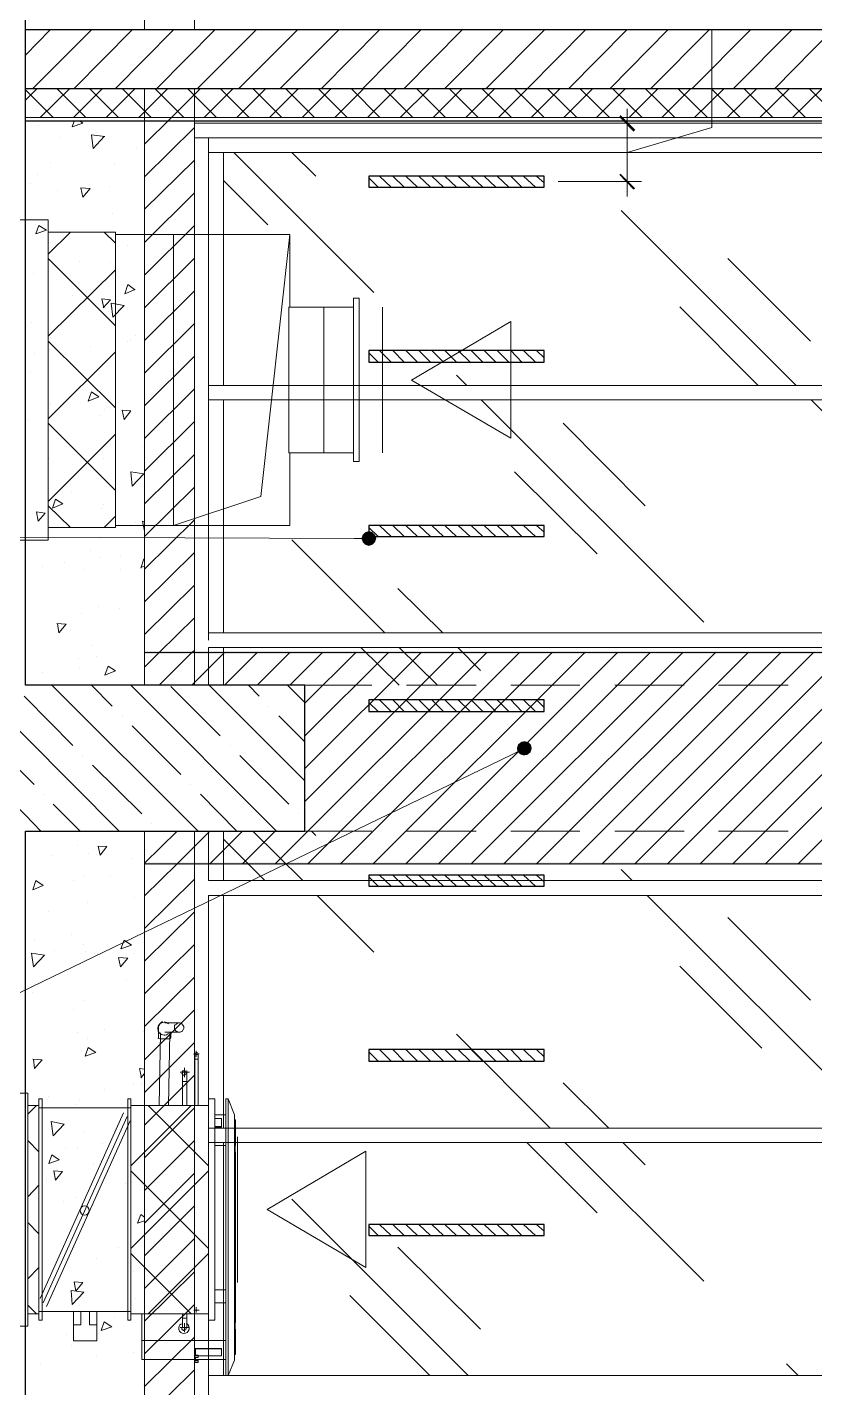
# Model space of a CAD drawing. Header units: millimetres. Extents: x -356862 to 418287, y 0 to 839748.
# Drawn here: x 30.111 to 32.239, y 11.645 to 15.324 of the extents above; entities that cross this region are included whole.
import ezdxf

# ---------------------------------------------------------------- set-up
doc = ezdxf.new("R2010")
doc.units = ezdxf.units.MM
doc.layers.add('PDF _Геометрия', color=7, linetype='Continuous', true_color=0xbababa)
doc.layers.add('PDF _Сплошная заливка', color=7, linetype='Continuous', true_color=0xf50000)

msp = doc.modelspace()

# ---------------------------------------------------------------- linework, layer by layer
at = {"layer": 'PDF _Геометрия', "color": 7, "lineweight": 30}
msp.add_lwpolyline([(30.1062, 4.1723), (30.1062, 6.6155), (30.8612, 6.6155), (30.8612, 7.0088), (30.1062, 7.0088), (30.1062, 9.4504), (30.8612, 9.4504), (30.8612, 9.8437), (30.1062, 9.8437), (30.1062, 13.1503), (30.8612, 13.1503), (30.8612, 13.5452), (30.1062, 13.5452), (30.1062, 17.8751), (29.9162, 17.8751), (29.2813, 17.8751)], dxfattribs=at)
at = {"layer": 'PDF _Геометрия', "color": 251, "lineweight": 20, "true_color": 0x545454}
for points in [[(31.0145, 13.9419), (30.9945, 13.9419), (28.9363, 13.9502), (28.9363, 14.0236), (28.9363, 17.8351)], [(31.4362, 13.3652), (31.4195, 13.3569), (28.9363, 12.1553), (28.9363, 12.082), (28.9363, 8.6271)]]:
    msp.add_lwpolyline(points, dxfattribs=at)
at = {"layer": 'PDF _Геометрия', "color": 7, "lineweight": 5}
for points in [[(30.4279, 15.3168), (30.4279, 17.3251), (30.1062, 17.3251)], [(30.5629, 15.3168), (30.5629, 17.3251), (30.4279, 17.3251)], [(30.4279, 13.5452), (30.4279, 15.1585)], [(30.5629, 13.5452), (30.5629, 15.1585)], [(30.5629, 15.0652), (33.2244, 15.0652)], [(30.1062, 13.1503), (30.8612, 13.1503), (30.8612, 13.5452), (30.1062, 13.5452)], [(30.4279, 9.8437), (30.4279, 13.1503)], [(30.5629, 9.8437), (30.5629, 13.1503)]]:
    msp.add_lwpolyline(points, dxfattribs=at)
at = {"layer": 'PDF _Геометрия', "lineweight": 5}
for points in [[(30.1729, 15.3168), (30.1062, 15.2485)], [(30.2846, 15.3168), (30.1262, 15.1585)], [(30.3946, 15.3168), (30.2379, 15.1585)], [(30.5062, 15.3168), (30.3496, 15.1585)], [(30.6179, 15.3168), (30.4612, 15.1585)], [(30.7295, 15.3168), (30.5712, 15.1585)], [(30.8412, 15.3168), (30.6829, 15.1585)], [(30.9529, 15.3168), (30.7945, 15.1585)], [(31.0629, 15.3168), (30.9062, 15.1585)], [(31.1745, 15.3168), (31.0179, 15.1585)], [(31.2862, 15.3168), (31.1295, 15.1585)], [(31.3978, 15.3168), (31.2395, 15.1585)], [(31.5095, 15.3168), (31.3512, 15.1585)], [(31.6195, 15.3168), (31.4628, 15.1585)], [(31.7312, 15.3168), (31.5745, 15.1585)], [(31.8428, 15.3168), (31.6862, 15.1585)], [(31.9545, 15.3168), (31.7962, 15.1585)], [(32.0662, 15.3168), (31.9078, 15.1585)], [(32.1778, 15.3168), (32.0195, 15.1585)], [(32.2878, 15.3168), (32.1312, 15.1585)], [(30.3596, 13.1503), (30.1062, 13.4052), (29.9162, 13.5952)], [(30.5729, 13.1503), (30.1779, 13.5452)], [(30.3412, 13.4886), (30.2846, 13.5452)], [(30.7845, 13.1503), (30.3912, 13.5452)], [(30.6329, 13.4086), (30.4996, 13.5419)], [(30.8612, 13.2869), (30.6029, 13.5452)], [(30.7379, 13.5152), (30.7095, 13.5452)], [(30.8612, 13.4986), (30.8145, 13.5452)], [(30.2346, 13.3819), (30.1062, 13.5119), (30.1029, 13.5152)], [(30.7645, 13.4886), (30.7645, 13.4886)], [(30.3679, 13.4619), (30.3679, 13.4619)], [(30.5262, 13.3036), (30.3946, 13.4352)], [(30.8612, 13.3919), (30.7912, 13.4619)], [(30.1296, 13.2769), (30.1062, 13.3003), (29.9962, 13.4086)], [(30.1479, 13.1503), (30.1062, 13.1936), (29.9162, 13.3819)], [(30.2612, 13.3553), (30.2612, 13.3553)], [(30.6595, 13.3819), (30.6595, 13.3819)], [(30.8179, 13.2236), (30.6862, 13.3553)], [(30.4212, 13.1969), (30.2879, 13.3286)], [(30.1546, 13.2503), (30.1546, 13.2503)], [(30.5529, 13.2769), (30.5529, 13.2769)], [(30.6779, 13.1503), (30.5795, 13.2503)], [(30.2546, 13.1503), (30.1812, 13.2236)], [(30.8445, 13.1969), (30.8445, 13.1969)], [(30.4462, 13.1703), (30.4462, 13.1703)]]:
    msp.add_lwpolyline(points, dxfattribs=at)
at = {"layer": 'PDF _Геометрия', "color": 8, "lineweight": 30, "true_color": 0x767676}
msp.add_lwpolyline([(30.1062, 15.1585), (34.6094, 15.1585), (34.6094, 15.3168), (30.1062, 15.3168)], dxfattribs=at)
at = {"layer": 'PDF _Геометрия', "color": 7, "lineweight": 18}
for points in [[(31.7328, 14.9852), (31.9612, 15.0535), (31.9612, 15.3185)], [(31.7328, 15.1035), (31.7328, 14.8669)], [(31.5462, 15.0652), (31.7712, 15.0652)], [(31.5462, 14.9069), (31.7712, 14.9069)]]:
    msp.add_lwpolyline(points, dxfattribs=at)
at = {"layer": 'PDF _Геометрия', "color": 161, "lineweight": 9, "true_color": 0x7f9fff}
for points in [[(30.1379, 15.1585), (30.1062, 15.1268)], [(30.2262, 15.1585), (30.1462, 15.0802)], [(30.1912, 15.1585), (30.2696, 15.0802)], [(30.3146, 15.1585), (30.2362, 15.0802)], [(30.2796, 15.1585), (30.3579, 15.0802)], [(30.4029, 15.1585), (30.3246, 15.0802)], [(30.3679, 15.1585), (30.4462, 15.0802)], [(30.4912, 15.1585), (30.4129, 15.0802)], [(30.5795, 15.1585), (30.5012, 15.0802), (30.4279, 15.0085)], [(30.4562, 15.1585), (30.5346, 15.0802)], [(30.5446, 15.1585), (30.6229, 15.0802)], [(30.6679, 15.1585), (30.5895, 15.0802)], [(30.6329, 15.1585), (30.7112, 15.0802)], [(30.7562, 15.1585), (30.6779, 15.0802)], [(30.7212, 15.1585), (30.7995, 15.0802)], [(30.8445, 15.1585), (30.7662, 15.0802)], [(30.8095, 15.1585), (30.8879, 15.0802)], [(30.9329, 15.1585), (30.8545, 15.0802)], [(30.8979, 15.1585), (30.9762, 15.0802)], [(31.0212, 15.1585), (30.9429, 15.0802)], [(30.9862, 15.1585), (31.0645, 15.0802)], [(31.1095, 15.1585), (31.0312, 15.0802)], [(31.0745, 15.1585), (31.1529, 15.0802)], [(31.1979, 15.1585), (31.1195, 15.0802)], [(31.1629, 15.1585), (31.2412, 15.0802)], [(31.2862, 15.1585), (31.2079, 15.0802)], [(31.2512, 15.1585), (31.3295, 15.0802)], [(31.3745, 15.1585), (31.2962, 15.0802)], [(31.3395, 15.1585), (31.4195, 15.0802)], [(31.4628, 15.1585), (31.3845, 15.0802)], [(31.4278, 15.1585), (31.5078, 15.0802)], [(31.5512, 15.1585), (31.4728, 15.0802)], [(31.5162, 15.1585), (31.5962, 15.0802)], [(31.6395, 15.1585), (31.5612, 15.0802)], [(31.6045, 15.1585), (31.6845, 15.0802)], [(31.7278, 15.1585), (31.6495, 15.0802)], [(31.6928, 15.1585), (31.7728, 15.0802)], [(31.8162, 15.1585), (31.7378, 15.0802)], [(31.7812, 15.1585), (31.8612, 15.0802)], [(31.9045, 15.1585), (31.8262, 15.0802)], [(31.8695, 15.1585), (31.9495, 15.0802)], [(31.9945, 15.1585), (31.9145, 15.0802)], [(31.9595, 15.1585), (32.0378, 15.0802)], [(32.0828, 15.1585), (32.0028, 15.0802)], [(32.0478, 15.1585), (32.1262, 15.0802)], [(32.1712, 15.1585), (32.0912, 15.0802)], [(32.1362, 15.1585), (32.2145, 15.0802)], [(32.2595, 15.1585), (32.1795, 15.0802)], [(32.2245, 15.1585), (32.3028, 15.0802)], [(30.1062, 15.1552), (30.1812, 15.0802)], [(30.5629, 15.0535), (30.4279, 14.9202)], [(30.5629, 14.9652), (30.4279, 14.8319)], [(30.5629, 14.8769), (30.4279, 14.7419)], [(30.5629, 14.7885), (30.4279, 14.6535)], [(30.5629, 14.7002), (30.4279, 14.5652)], [(30.5629, 14.6119), (30.4279, 14.4769)], [(30.5629, 14.5235), (30.4279, 14.3885)], [(30.5629, 14.4352), (30.4279, 14.3002)], [(30.5629, 14.3469), (30.4279, 14.2119)], [(30.5629, 14.2585), (30.4279, 14.1236)], [(30.5629, 14.1686), (30.4279, 14.0352)], [(30.5629, 14.0802), (30.4279, 13.9469)], [(30.5629, 13.9919), (30.4279, 13.8586)], [(30.5629, 13.9036), (30.4279, 13.7702)], [(30.5629, 13.8152), (30.4279, 13.6819)], [(30.5629, 13.7269), (30.4679, 13.6336), (30.4279, 13.5936)], [(30.5629, 13.6386), (30.5562, 13.6336), (30.4679, 13.5452)], [(30.6445, 13.6336), (30.5562, 13.5452)], [(30.7329, 13.6336), (30.6445, 13.5452)], [(30.8212, 13.6336), (30.7329, 13.5452)], [(31.3529, 13.6336), (30.7812, 13.0619)], [(30.9095, 13.6336), (30.8212, 13.5452)], [(31.2645, 13.6336), (30.8612, 13.2303)], [(31.1762, 13.6336), (30.8612, 13.3203)], [(31.0879, 13.6336), (30.8612, 13.4086)], [(30.9995, 13.6336), (30.8612, 13.4969)], [(31.4412, 13.6336), (30.8695, 13.0619)], [(31.5295, 13.6336), (30.9579, 13.0619)], [(31.6178, 13.6336), (31.0462, 13.0619)], [(31.7062, 13.6336), (31.1345, 13.0619)], [(31.7945, 13.6336), (31.2229, 13.0619)], [(31.8828, 13.6336), (31.3112, 13.0619)], [(31.9712, 13.6336), (31.3995, 13.0619)], [(32.0595, 13.6336), (31.4878, 13.0619)], [(32.1478, 13.6336), (31.5762, 13.0619)], [(32.2361, 13.6336), (31.6645, 13.0619)], [(32.3245, 13.6336), (31.7528, 13.0619)], [(32.4128, 13.6336), (31.8412, 13.0619)], [(32.5011, 13.6336), (31.9295, 13.0619)], [(32.5895, 13.6336), (32.0178, 13.0619)], [(32.6778, 13.6336), (32.1062, 13.0619)], [(32.7661, 13.6336), (32.1945, 13.0619)], [(30.6045, 13.1503), (30.5162, 13.0619), (30.4279, 12.9753)], [(30.5162, 13.1503), (30.4279, 13.0636)], [(30.6929, 13.1503), (30.6045, 13.0619)], [(30.7812, 13.1503), (30.6929, 13.0619)], [(30.5629, 13.0203), (30.4279, 12.8869)], [(30.5629, 12.9319), (30.4279, 12.7986)], [(30.5629, 12.8436), (30.4279, 12.7103)], [(30.5629, 12.7553), (30.4279, 12.6219)], [(30.5629, 12.6669), (30.4279, 12.532)], [(30.5629, 12.5786), (30.4279, 12.4436)], [(30.5629, 12.4903), (30.4279, 12.3553)], [(30.5629, 12.402), (30.4279, 12.267)], [(30.5629, 12.3136), (30.4279, 12.1786)], [(30.5629, 12.2253), (30.4279, 12.0903)], [(30.5629, 12.137), (30.4279, 12.002)], [(30.5629, 12.0486), (30.4279, 11.9136)], [(30.5629, 11.9586), (30.4279, 11.8253)], [(30.5629, 11.8703), (30.4279, 11.737)], [(30.5629, 11.782), (30.4279, 11.6487)], [(30.5629, 11.6937), (30.4279, 11.5603)]]:
    msp.add_lwpolyline(points, dxfattribs=at)
for points in [[(33.8694, 15.1585), (33.8694, 15.0802), (30.1062, 15.0802), (30.1062, 15.1585)], [(30.4279, 13.0619), (30.4279, 13.1503), (30.8612, 13.1503), (30.8612, 13.5452), (30.4279, 13.5452), (30.4279, 13.6336), (35.996, 13.6336), (35.996, 13.0619)]]:
    msp.add_lwpolyline(points, close=True, dxfattribs=at)
at = {"layer": 'PDF _Геометрия', "color": 161, "lineweight": 30, "true_color": 0x7f9fff}
msp.add_lwpolyline([(33.8694, 15.1202), (33.8694, 15.0702), (30.1062, 15.0702), (30.1062, 15.1585)], dxfattribs=at)
at = {"layer": 'PDF _Геометрия', "color": 7, "lineweight": 5}
for points in [[(30.1062, 13.5452), (30.1062, 15.0702), (30.4279, 15.0702), (30.4279, 13.5452)], [(30.1062, 9.8437), (30.1062, 13.1503), (30.4279, 13.1503), (30.4279, 9.8437)]]:
    msp.add_lwpolyline(points, close=True, dxfattribs=at)
at = {"layer": 'PDF _Геометрия', "color": 254, "lineweight": 5, "true_color": 0xdcdcdc}
for points in [[(30.1429, 15.0585), (30.1429, 15.0585)], [(30.2546, 15.0702), (30.2612, 15.0652), (30.2329, 15.0552), (30.2379, 15.0702)], [(30.1979, 15.0252), (30.1979, 15.0252)], [(30.3196, 15.0285), (30.2896, 14.9968), (30.2846, 15.0335), (30.3212, 15.0285)], [(30.2979, 15.0385), (30.2979, 15.0385)], [(30.4062, 14.9985), (30.4062, 14.9985)], [(31.0479, 14.6069), (30.6695, 14.9852)], [(30.8912, 14.9219), (30.8262, 14.9852)], [(30.1729, 14.9585), (30.1729, 14.9585)], [(30.3462, 14.9552), (30.3462, 14.9552)], [(30.1196, 14.9019), (30.1196, 14.9019)], [(30.1379, 14.9252), (30.1379, 14.9252)], [(30.7612, 14.7902), (30.6412, 14.9102)], [(30.1929, 14.8819), (30.1929, 14.8819)], [(30.2679, 14.8702), (30.2679, 14.8702)], [(30.3329, 14.8935), (30.3329, 14.8935)], [(32.1895, 14.3552), (31.7162, 14.8285)], [(30.1329, 14.7919), (30.1329, 14.7919)], [(30.3412, 14.8219), (30.3412, 14.8219)], [(30.3396, 14.7569), (30.3396, 14.7569)], [(30.1696, 14.7435), (30.1696, 14.7435)], [(30.3829, 14.7352), (30.3829, 14.7352)], [(30.2529, 14.6902), (30.2529, 14.6902)], [(30.3362, 14.6885), (30.3362, 14.6885)], [(32.2278, 14.4752), (32.0045, 14.6985)], [(30.1279, 14.6585), (30.1279, 14.6585)], [(30.2512, 14.6319), (30.2512, 14.6319)], [(30.4029, 14.6152), (30.3746, 14.6035), (30.3829, 14.6285), (30.4012, 14.6152)], [(30.3862, 14.6185), (30.3862, 14.6185)], [(30.2346, 14.5985), (30.2346, 14.5985)], [(30.3179, 14.5652), (30.3129, 14.5902), (30.3362, 14.5869), (30.3162, 14.5652)], [(30.3312, 14.5552), (30.3312, 14.5552)], [(32.0862, 14.3552), (31.8745, 14.5685)], [(30.1229, 14.5252), (30.1229, 14.5252)], [(30.1746, 14.4852), (30.1746, 14.4852)], [(30.2812, 14.4619), (30.2812, 14.4619)], [(30.3812, 14.4735), (30.3812, 14.4735)], [(30.3896, 14.4769), (30.3896, 14.4769)], [(30.4046, 14.4919), (30.4046, 14.4919)], [(30.1296, 14.4419), (30.1296, 14.4419)], [(30.1712, 14.4519), (30.1712, 14.4519)], [(30.3262, 14.4219), (30.3262, 14.4219)], [(30.1196, 14.3919), (30.1196, 14.3919)], [(30.2679, 14.3652), (30.2679, 14.3652)], [(31.2995, 14.3552), (31.2712, 14.3835)], [(30.2246, 14.3269), (30.2246, 14.3269)], [(30.2762, 14.3169), (30.2762, 14.3169)], [(31.9395, 13.7152), (31.3379, 14.3169)], [(32.3845, 14.1602), (32.2295, 14.3169)], [(30.1746, 14.3035), (30.1746, 14.3035)], [(30.3212, 14.2902), (30.3212, 14.2902)], [(30.1146, 14.2602), (30.1146, 14.2602)], [(30.3096, 14.2735), (30.3096, 14.2735)], [(31.7812, 14.0302), (31.5595, 14.2535)], [(30.4229, 14.1919), (30.4229, 14.1919)], [(30.1696, 14.1586), (30.1696, 14.1586)], [(30.3162, 14.1569), (30.3162, 14.1569)], [(30.2512, 14.1252), (30.2512, 14.1252)], [(31.6512, 13.9002), (31.4278, 14.1219)], [(30.2312, 14.0686), (30.2312, 14.0686)], [(30.3112, 14.0236), (30.3112, 14.0236)], [(30.3179, 14.0336), (30.3179, 14.0336)], [(30.4029, 13.9852), (30.4029, 13.9852)], [(30.4279, 13.9636), (30.4279, 13.9619), (30.4229, 13.9886), (30.4279, 13.9869)], [(30.1696, 13.9452), (30.1696, 13.9452)], [(30.2812, 13.9102), (30.2812, 13.9102)], [(31.0779, 13.6869), (30.8262, 13.9386)], [(30.2129, 13.8769), (30.2129, 13.8769)], [(30.3062, 13.8902), (30.3062, 13.8902)], [(30.3646, 13.8969), (30.3646, 13.8969)], [(30.4279, 13.8852), (30.4262, 13.8869), (30.4179, 13.8619)], [(30.1512, 13.8652), (30.1512, 13.8652)], [(30.2662, 13.8586), (30.2662, 13.8586)], [(30.3646, 13.8569), (30.3646, 13.8569)], [(30.4279, 13.8669), (30.4179, 13.8636)], [(31.2345, 13.6869), (31.1129, 13.8069)], [(30.2579, 13.7386), (30.2579, 13.7386)], [(30.3029, 13.7569), (30.3029, 13.7569)], [(30.3596, 13.7519), (30.3596, 13.7519)], [(30.1912, 13.7119), (30.2162, 13.7102), (30.1962, 13.6869), (30.1929, 13.7119)], [(30.2879, 13.6519), (30.2879, 13.6519)], [(30.2496, 13.6186), (30.2496, 13.6186)], [(30.2979, 13.6236), (30.2979, 13.6236)], [(31.1162, 13.5452), (31.0129, 13.6469)], [(31.2195, 13.5452), (31.1162, 13.6469)], [(31.3362, 13.5852), (31.2745, 13.6469)], [(30.1529, 13.5802), (30.1529, 13.5802)], [(30.2529, 13.5936), (30.2529, 13.5936)], [(30.8562, 13.0169), (30.7212, 13.1503)], [(30.8912, 13.1386), (30.8795, 13.1503)], [(30.2479, 13.1119), (30.2479, 13.1119)], [(30.7529, 13.0169), (30.6412, 13.1286)], [(30.1796, 13.0853), (30.1796, 13.0853)], [(30.2779, 13.0903), (30.2779, 13.0903)], [(30.3929, 13.0769), (30.3929, 13.0769)], [(30.2646, 13.0319), (30.2646, 13.0319)], [(30.3362, 13.0286), (30.3362, 13.0286)], [(31.7462, 13.0169), (31.7162, 13.0469)], [(30.2362, 13.0169), (30.2362, 13.0169)], [(30.2729, 12.9569), (30.2729, 12.9569)], [(30.4012, 12.9719), (30.4012, 12.9719)], [(31.0479, 12.8236), (30.8945, 12.9769)], [(32.3845, 12.3786), (31.7862, 12.9769)], [(30.1679, 12.9319), (30.1679, 12.9319)], [(32.2278, 12.6936), (32.0045, 12.9169)], [(30.1312, 12.8586), (30.1312, 12.8586)], [(30.2312, 12.8719), (30.2312, 12.8719)], [(30.2646, 12.8453), (30.2646, 12.8453)], [(30.1862, 12.8269), (30.1862, 12.8269)], [(30.2679, 12.8253), (30.2679, 12.8253)], [(30.3996, 12.8186), (30.3996, 12.8186)], [(32.0962, 12.5636), (31.8745, 12.7853)], [(30.3796, 12.7469), (30.3796, 12.7469)], [(30.1262, 12.7136), (30.1262, 12.7136)], [(30.2362, 12.6686), (30.2362, 12.6686)], [(30.2629, 12.6919), (30.2629, 12.6919)], [(30.2479, 12.6053), (30.2479, 12.6053)], [(30.2746, 12.5886), (30.2746, 12.5886)], [(30.3196, 12.6153), (30.3196, 12.6153)], [(30.4246, 12.6086), (30.4246, 12.6086)], [(31.5245, 12.347), (31.2712, 12.6019)], [(30.2579, 12.5586), (30.2579, 12.5586)], [(30.1262, 12.5336), (30.1512, 12.532), (30.1312, 12.5086), (30.1279, 12.5336)], [(30.4279, 12.507), (30.4146, 12.5086), (30.4196, 12.4836)], [(30.4279, 12.4953), (30.4179, 12.4836)], [(30.3196, 12.452), (30.3196, 12.452)], [(30.3996, 12.4653), (30.3996, 12.4653)], [(30.4196, 12.4653), (30.4196, 12.4653)], [(31.6828, 12.347), (31.5595, 12.4703)], [(30.1662, 12.4253), (30.1662, 12.4253)], [(30.1679, 12.432), (30.1679, 12.432)], [(30.2412, 12.4103), (30.2412, 12.4103)], [(30.2529, 12.4253), (30.2529, 12.4253)], [(30.2629, 12.3386), (30.2629, 12.3386)], [(30.2146, 12.2936), (30.2146, 12.2936)], [(30.2479, 12.292), (30.2479, 12.292)], [(30.3146, 12.307), (30.3146, 12.307)], [(31.6512, 12.1186), (31.4612, 12.3086)], [(31.9395, 11.9336), (31.5645, 12.3086)], [(31.7812, 12.2486), (31.7212, 12.3086)], [(30.2912, 12.252), (30.2912, 12.252)], [(30.1629, 12.207), (30.1629, 12.207)], [(30.3762, 12.1986), (30.3762, 12.1986)], [(30.2096, 12.1486), (30.2096, 12.1486)], [(30.2446, 12.1586), (30.2446, 12.1586)], [(31.3029, 11.6787), (30.8262, 12.1553)], [(30.4279, 12.097), (30.4096, 12.0903), (30.4179, 12.1136), (30.4279, 12.107)], [(30.2462, 12.0986), (30.2462, 12.0986)], [(30.2396, 12.0253), (30.2396, 12.0253)], [(30.2979, 11.9936), (30.2979, 11.9936)], [(30.3579, 12.0253), (30.3579, 12.0253)], [(31.3362, 11.8036), (31.1129, 12.0253)], [(30.3996, 11.9586), (30.3996, 11.9586)], [(30.1662, 11.9186), (30.1662, 11.9186)], [(30.2346, 11.892), (30.2346, 11.892)], [(30.4029, 11.887), (30.4029, 11.887)], [(31.1995, 11.6787), (30.9829, 11.8953)], [(30.2512, 11.867), (30.2512, 11.867)], [(30.1346, 11.8436), (30.1346, 11.8436)], [(30.2612, 11.832), (30.2612, 11.832)], [(30.3479, 11.8353), (30.3479, 11.8353)], [(30.2179, 11.7903), (30.2179, 11.7903)], [(30.2296, 11.7586), (30.2296, 11.7586)], [(30.3979, 11.742), (30.3979, 11.742)], [(30.1462, 11.7087), (30.1462, 11.7087)], [(30.2979, 11.7286), (30.2979, 11.7286)], [(32.1945, 11.6787), (32.1628, 11.7103)], [(30.4262, 11.652), (30.4262, 11.652)]]:
    msp.add_lwpolyline(points, dxfattribs=at)
at = {"layer": 'PDF _Геометрия', "lineweight": 18}
for points in [[(30.5629, 13.6336), (30.5629, 15.0802), (30.4279, 15.0802), (30.4279, 13.6336)], [(30.5629, 9.9321), (30.5629, 13.0619), (30.4279, 13.0619), (30.4279, 9.9321)]]:
    msp.add_lwpolyline(points, close=True, dxfattribs=at)
at = {"layer": 'PDF _Геометрия', "color": 252, "lineweight": 5, "true_color": 0x989898}
for points in [[(33.2244, 14.9852), (30.6012, 14.9852), (30.6012, 15.0252), (33.2244, 15.0252), (30.6212, 15.0252), (30.5629, 15.0252)], [(30.6012, 15.0052), (30.6012, 14.3352), (30.6012, 13.6669)], [(30.6212, 14.3552), (33.2244, 14.3552)], [(30.6212, 14.3169), (33.2244, 14.3169)], [(30.6212, 13.6869), (33.2244, 13.6869)], [(30.6012, 13.5452), (30.6012, 13.6469), (30.6412, 13.6469), (30.6412, 13.5452)], [(30.6212, 13.6469), (33.2244, 13.6469)], [(30.6412, 13.1503), (30.6412, 13.0169), (30.6012, 13.0169), (30.6012, 13.1503)], [(30.6212, 13.0169), (33.2244, 13.0169)], [(30.6212, 12.9769), (33.2244, 12.9769)], [(30.6012, 12.3286), (30.6012, 11.6587), (30.6012, 10.9887), (30.6012, 10.3204)], [(30.6212, 12.347), (33.2244, 12.347)], [(30.6212, 12.3086), (33.2244, 12.3086)], [(30.6212, 11.6787), (33.2244, 11.6787)]]:
    msp.add_lwpolyline(points, dxfattribs=at)
for points in [[(30.6412, 14.3552), (30.6012, 14.3552), (30.6012, 14.9852), (30.6412, 14.9852)], [(30.6412, 13.6869), (30.6012, 13.6869), (30.6012, 14.3169), (30.6412, 14.3169)], [(30.6412, 12.347), (30.6012, 12.347), (30.6012, 12.9769), (30.6412, 12.9769)], [(30.6412, 11.6787), (30.6012, 11.6787), (30.6012, 12.3086), (30.6412, 12.3086)]]:
    msp.add_lwpolyline(points, close=True, dxfattribs=at)
at = {"layer": 'PDF _Геометрия', "color": 142, "lineweight": 25, "true_color": 0x008ab8}
for points in [[(31.5078, 14.8919), (31.5078, 14.9219), (31.0345, 14.9219), (31.0345, 14.8919)], [(31.5078, 14.4185), (31.5078, 14.4502), (31.0345, 14.4502), (31.0345, 14.4185)], [(31.5078, 13.9469), (31.5078, 13.9769), (31.0345, 13.9769), (31.0345, 13.9469)], [(31.5078, 13.4736), (31.5078, 13.5052), (31.0345, 13.5052), (31.0345, 13.4736)], [(31.5078, 13.0019), (31.5078, 13.0319), (31.0345, 13.0319), (31.0345, 13.0019)], [(31.5078, 12.5286), (31.5078, 12.5603), (31.0345, 12.5603), (31.0345, 12.5286)], [(31.5078, 12.057), (31.5078, 12.087), (31.0345, 12.087), (31.0345, 12.057)]]:
    msp.add_lwpolyline(points, close=True, dxfattribs=at)
at = {"layer": 'PDF _Геометрия', "color": 141, "lineweight": 0, "true_color": 0xaed2f4}
for points in [[(31.0595, 14.8919), (31.0345, 14.9169)], [(31.0945, 14.8919), (31.0629, 14.9219)], [(31.1295, 14.8919), (31.0995, 14.9219)], [(31.1662, 14.8919), (31.1345, 14.9219)], [(31.2012, 14.8919), (31.1695, 14.9219)], [(31.2362, 14.8919), (31.2045, 14.9219)], [(31.2712, 14.8919), (31.2395, 14.9219)], [(31.3079, 14.8919), (31.2762, 14.9219)], [(31.3429, 14.8919), (31.3112, 14.9219)], [(31.3779, 14.8919), (31.3462, 14.9219)], [(31.4128, 14.8919), (31.3812, 14.9219)], [(31.4478, 14.8919), (31.4178, 14.9219)], [(31.4845, 14.8919), (31.4528, 14.9219)], [(31.5078, 14.9035), (31.4878, 14.9219)], [(31.0595, 14.4185), (31.0345, 14.4435)], [(31.0945, 14.4185), (31.0629, 14.4502)], [(31.1295, 14.4185), (31.0995, 14.4502)], [(31.1662, 14.4185), (31.1345, 14.4502)], [(31.2012, 14.4185), (31.1695, 14.4502)], [(31.2362, 14.4185), (31.2045, 14.4502)], [(31.2712, 14.4185), (31.2395, 14.4502)], [(31.3079, 14.4185), (31.2762, 14.4502)], [(31.3429, 14.4185), (31.3112, 14.4502)], [(31.3779, 14.4185), (31.3462, 14.4502)], [(31.4128, 14.4185), (31.3812, 14.4502)], [(31.4478, 14.4185), (31.4178, 14.4502)], [(31.4845, 14.4185), (31.4528, 14.4502)], [(31.5078, 14.4302), (31.4878, 14.4502)], [(31.0595, 13.9469), (31.0345, 13.9719)], [(31.0945, 13.9469), (31.0629, 13.9769)], [(31.1295, 13.9469), (31.0995, 13.9769)], [(31.1662, 13.9469), (31.1345, 13.9769)], [(31.2012, 13.9469), (31.1695, 13.9769)], [(31.2362, 13.9469), (31.2045, 13.9769)], [(31.2712, 13.9469), (31.2395, 13.9769)], [(31.3079, 13.9469), (31.2762, 13.9769)], [(31.3429, 13.9469), (31.3112, 13.9769)], [(31.3779, 13.9469), (31.3462, 13.9769)], [(31.4128, 13.9469), (31.3812, 13.9769)], [(31.4478, 13.9469), (31.4178, 13.9769)], [(31.4845, 13.9469), (31.4528, 13.9769)], [(31.5078, 13.9586), (31.4878, 13.9769)], [(31.0945, 13.4736), (31.0629, 13.5052)], [(31.1295, 13.4736), (31.0995, 13.5052)], [(31.1662, 13.4736), (31.1345, 13.5052)], [(31.2012, 13.4736), (31.1695, 13.5052)], [(31.2362, 13.4736), (31.2045, 13.5052)], [(31.2712, 13.4736), (31.2395, 13.5052)], [(31.3079, 13.4736), (31.2762, 13.5052)], [(31.3429, 13.4736), (31.3112, 13.5052)], [(31.3779, 13.4736), (31.3462, 13.5052)], [(31.4128, 13.4736), (31.3812, 13.5052)], [(31.4478, 13.4736), (31.4178, 13.5052)], [(31.4845, 13.4736), (31.4528, 13.5052)], [(31.5078, 13.4852), (31.4878, 13.5052)], [(31.0595, 13.4736), (31.0345, 13.4986)], [(31.0595, 13.0019), (31.0345, 13.0269)], [(31.0945, 13.0019), (31.0629, 13.0319)], [(31.1295, 13.0019), (31.0995, 13.0319)], [(31.1662, 13.0019), (31.1345, 13.0319)], [(31.2012, 13.0019), (31.1695, 13.0319)], [(31.2362, 13.0019), (31.2045, 13.0319)], [(31.2712, 13.0019), (31.2395, 13.0319)], [(31.3079, 13.0019), (31.2762, 13.0319)], [(31.3429, 13.0019), (31.3112, 13.0319)], [(31.3779, 13.0019), (31.3462, 13.0319)], [(31.4128, 13.0019), (31.3812, 13.0319)], [(31.4478, 13.0019), (31.4178, 13.0319)], [(31.4845, 13.0019), (31.4528, 13.0319)], [(31.5078, 13.0136), (31.4878, 13.0319)], [(31.0595, 12.5286), (31.0345, 12.5536)], [(31.0945, 12.5286), (31.0629, 12.5603)], [(31.1295, 12.5286), (31.0995, 12.5603)], [(31.1662, 12.5286), (31.1345, 12.5603)], [(31.2012, 12.5286), (31.1695, 12.5603)], [(31.2362, 12.5286), (31.2045, 12.5603)], [(31.2712, 12.5286), (31.2395, 12.5603)], [(31.3079, 12.5286), (31.2762, 12.5603)], [(31.3429, 12.5286), (31.3112, 12.5603)], [(31.3779, 12.5286), (31.3462, 12.5603)], [(31.4128, 12.5286), (31.3812, 12.5603)], [(31.4478, 12.5286), (31.4178, 12.5603)], [(31.4845, 12.5286), (31.4528, 12.5603)], [(31.5078, 12.5403), (31.4878, 12.5603)], [(31.0595, 12.057), (31.0345, 12.082)], [(31.0945, 12.057), (31.0629, 12.087)], [(31.1295, 12.057), (31.0995, 12.087)], [(31.1662, 12.057), (31.1345, 12.087)], [(31.2012, 12.057), (31.1695, 12.087)], [(31.2362, 12.057), (31.2045, 12.087)], [(31.2712, 12.057), (31.2395, 12.087)], [(31.3079, 12.057), (31.2762, 12.087)], [(31.3429, 12.057), (31.3112, 12.087)], [(31.3779, 12.057), (31.3462, 12.087)], [(31.4128, 12.057), (31.3812, 12.087)], [(31.4478, 12.057), (31.4178, 12.087)], [(31.4845, 12.057), (31.4528, 12.087)], [(31.5078, 12.0686), (31.4878, 12.087)]]:
    msp.add_lwpolyline(points, dxfattribs=at)
at = {"layer": 'PDF _Геометрия', "color": 254, "lineweight": 5, "true_color": 0xdcdcdc}
for points in [[(30.2612, 14.8652), (30.2562, 14.8902), (30.2812, 14.8885)], [(30.1346, 14.7652), (30.1429, 14.7885), (30.1629, 14.7752)], [(30.3379, 14.5785), (30.3729, 14.5719), (30.3429, 14.5402)], [(30.2762, 14.3135), (30.2846, 14.3385), (30.3046, 14.3252)], [(30.3729, 14.2635), (30.3679, 14.2885), (30.3912, 14.2869)], [(30.3912, 14.1219), (30.4262, 14.1169), (30.3946, 14.0836)], [(30.1796, 14.0236), (30.1879, 14.0486), (30.2079, 14.0352)], [(30.1412, 13.9886), (30.1362, 14.0136), (30.1596, 14.0102)], [(30.3212, 13.5719), (30.3296, 13.5969), (30.3496, 13.5836)], [(30.3079, 13.0853), (30.3029, 13.1103), (30.3262, 13.1086)], [(30.1262, 12.9919), (30.1346, 13.0169), (30.1546, 13.0036)], [(30.3646, 12.8319), (30.3729, 12.8553), (30.3929, 12.8419)], [(30.1229, 12.8203), (30.1579, 12.8153), (30.1279, 12.7836)], [(30.3629, 12.7836), (30.3579, 12.8086), (30.3829, 12.8069)], [(30.2679, 12.5419), (30.2762, 12.5653), (30.2962, 12.5519)], [(30.1762, 12.3653), (30.2112, 12.3586), (30.1812, 12.327)], [(30.1696, 12.252), (30.1779, 12.2753), (30.1979, 12.262)], [(30.1879, 12.207), (30.1829, 12.232), (30.2062, 12.2303)], [(30.2429, 11.907), (30.2379, 11.932), (30.2612, 11.9303)], [(30.2296, 11.9086), (30.2646, 11.9036), (30.2329, 11.8703)], [(30.3112, 11.8003), (30.3196, 11.8236), (30.3396, 11.8103)]]:
    msp.add_lwpolyline(points, close=True, dxfattribs=at)
at = {"layer": 'PDF _Геометрия', "color": 8, "lineweight": 18, "true_color": 0x808080}
for points in [[(30.1679, 14.8035), (30.1679, 13.9369), (29.8529, 13.9369), (29.8529, 14.8035)], [(30.5062, 14.7635), (30.8212, 14.7635), (30.7429, 14.0552), (30.5062, 13.9769)], [(30.8212, 13.9769), (30.8212, 14.1736), (30.8179, 14.1736), (30.8179, 14.5669), (30.8212, 14.5669), (30.8212, 14.7635), (30.7429, 14.0552), (30.5062, 13.9769)], [(31.0079, 14.5919), (31.0079, 14.1502), (30.9929, 14.1502), (30.9929, 14.5919)], [(30.8179, 14.5669), (30.9129, 14.5669), (30.9129, 14.1736), (30.8179, 14.1736)], [(31.0712, 14.5669), (31.0712, 14.1736)], [(31.1495, 14.3702), (31.4178, 14.5285), (31.4178, 14.2135)], [(31.1495, 14.3702), (31.4178, 14.5285), (31.4178, 14.2135)], [(31.1495, 14.3702), (31.4178, 14.5285), (31.4178, 14.2135)], [(30.5096, 12.6186), (30.5096, 12.6169), (30.5096, 12.6136), (30.5112, 12.6119), (30.5146, 12.6086), (30.5162, 12.6086), (30.5196, 12.6069), (30.5212, 12.6069), (30.5246, 12.6069), (30.5279, 12.6086), (30.5296, 12.6086), (30.5312, 12.6119), (30.5329, 12.6136), (30.5346, 12.6169), (30.5346, 12.6186), (30.5346, 12.6219), (30.5329, 12.6253), (30.5312, 12.6269), (30.5296, 12.6286), (30.5279, 12.6303), (30.5246, 12.6319), (30.5212, 12.6319), (30.5196, 12.6319), (30.5162, 12.6303), (30.5146, 12.6286), (30.5112, 12.6269), (30.5096, 12.6253), (30.5096, 12.6219)], [(30.1129, 12.442), (30.1129, 11.812), (29.8379, 11.812), (29.8379, 12.442)], [(30.1429, 11.8286), (30.1429, 12.427), (30.1512, 12.427), (30.1512, 11.8286)], [(30.1429, 12.402), (30.3912, 12.402), (30.3912, 11.852), (30.1429, 11.852)], [(30.3829, 11.8286), (30.3829, 12.427), (30.3912, 12.427), (30.3912, 11.8286)], [(30.6179, 12.427), (30.6179, 11.8286), (30.6012, 11.8286), (30.6012, 12.427)], [(30.6545, 11.6787), (30.6712, 11.7203), (30.6712, 11.7753), (30.6712, 12.3286), (30.6712, 12.3836), (30.6545, 12.427), (30.6479, 12.427), (30.6479, 12.4103), (30.6479, 11.6937), (30.6479, 11.6787)], [(30.6745, 12.3703), (30.6745, 12.3203), (30.6745, 12.3003), (30.6729, 12.3003), (30.6729, 12.3203), (30.6729, 12.3703)], [(30.6745, 11.822), (30.6729, 11.822), (30.6729, 11.8453), (30.6729, 12.2586), (30.6729, 12.282), (30.6745, 12.282), (30.6745, 12.2586), (30.6745, 11.8453)], [(30.7595, 12.127), (31.0262, 12.2853), (31.0262, 11.9703)], [(30.6745, 11.7353), (30.6729, 11.7353), (30.6729, 11.7853), (30.6729, 11.8036), (30.6745, 11.8036), (30.6745, 11.7853)]]:
    msp.add_lwpolyline(points, close=True, dxfattribs=at)
for points in [[(30.2279, 14.7702), (30.1679, 14.7102)], [(30.1679, 14.7702), (30.3496, 14.7702), (30.3496, 13.9719), (30.1679, 13.9719)], [(30.3496, 14.7402), (30.3196, 14.7702)], [(30.5062, 14.7635), (30.3896, 14.7635), (30.3496, 14.7635)], [(30.3496, 14.5169), (30.1679, 14.6985)], [(30.3496, 14.6685), (30.1679, 14.4885)], [(30.9929, 14.5669), (30.9129, 14.5669)], [(31.0712, 14.1736), (31.0712, 14.5669)], [(30.3496, 14.2952), (30.1679, 14.4752)], [(30.3496, 14.4469), (30.1679, 14.2652)], [(30.3496, 14.0719), (30.1679, 14.2535)], [(30.3496, 14.2235), (30.1679, 14.0419)], [(30.9129, 14.1736), (30.9929, 14.1736)], [(30.2279, 13.9719), (30.1679, 14.0302)], [(30.3496, 14.0019), (30.3196, 13.9719)], [(30.3496, 13.9769), (30.3896, 13.9769), (30.5062, 13.9769)], [(30.4662, 12.5919), (30.4662, 12.6203), (30.4662, 12.6219), (30.4662, 12.6236), (30.4679, 12.6253), (30.4679, 12.6269), (30.4679, 12.6286), (30.4696, 12.6286), (30.4696, 12.6303), (30.4712, 12.6303), (30.4712, 12.6319), (30.4729, 12.6319), (30.4729, 12.6336), (30.4746, 12.6336), (30.4762, 12.6353), (30.4779, 12.6353)], [(30.4829, 12.6369), (30.4829, 12.6369)], [(30.5212, 12.6319), (30.4829, 12.6319)], [(30.4712, 12.6053), (30.4679, 12.4086)], [(30.4829, 12.6069), (30.5212, 12.6069)], [(30.4829, 12.6019), (30.4829, 12.6019)], [(30.4929, 12.4086), (30.4962, 12.6053)], [(30.4996, 12.5919), (30.4996, 12.6069)], [(30.5762, 12.5486), (30.5612, 12.5486)], [(30.5679, 12.5419), (30.5679, 12.5569)], [(30.5679, 12.5519), (30.5679, 12.5519)], [(30.5679, 12.5519), (30.5695, 12.5519), (30.5712, 12.5519)], [(30.5362, 12.4853), (30.5362, 12.5103)], [(30.5729, 12.4086), (30.5729, 12.5336), (30.5679, 12.5336), (30.5645, 12.5336), (30.5645, 12.4086)], [(30.5496, 12.4986), (30.5246, 12.4986)], [(30.5312, 12.5003), (30.5312, 12.502), (30.5329, 12.502), (30.5329, 12.5036)], [(30.5429, 12.497), (30.5429, 12.4953), (30.5429, 12.4936), (30.5429, 12.492), (30.5429, 12.4903), (30.5429, 12.4886), (30.5429, 12.487), (30.5429, 12.4853), (30.5429, 12.4836), (30.5429, 12.482), (30.5429, 12.4803), (30.5429, 12.4786), (30.5429, 12.477), (30.5429, 12.4753), (30.5429, 12.4736), (30.5362, 12.4736), (30.5312, 12.4736), (30.5312, 12.4753), (30.5312, 12.477), (30.5312, 12.4786), (30.5312, 12.4803), (30.5312, 12.482), (30.5312, 12.4836), (30.5312, 12.4853), (30.5312, 12.487), (30.5312, 12.4886), (30.5312, 12.4903), (30.5312, 12.492), (30.5312, 12.4936), (30.5312, 12.4953), (30.5312, 12.497)], [(30.5429, 12.4086), (30.5429, 12.4736), (30.5362, 12.4736), (30.5312, 12.4736), (30.5312, 12.4086)], [(30.5346, 12.5036), (30.5362, 12.5036), (30.5379, 12.5036)], [(30.5412, 12.502), (30.5429, 12.502), (30.5429, 12.5003), (30.5429, 12.4986)], [(30.1362, 12.4086), (30.1129, 12.3853)], [(30.1429, 12.4086), (30.1129, 12.4086)], [(30.3829, 12.402), (30.1512, 12.402)], [(30.5546, 12.4086), (30.3912, 12.2453)], [(30.6012, 12.4086), (30.3912, 12.4086)], [(30.6012, 12.2453), (30.4379, 12.4086)], [(30.6545, 12.427), (30.6545, 12.4103), (30.6545, 11.6937), (30.6545, 11.6787)], [(30.6545, 11.6937), (30.6545, 11.7203), (30.6545, 12.3836), (30.6545, 12.4103)], [(30.3712, 12.3886), (30.1462, 11.887)], [(30.3812, 12.3786), (30.1546, 11.8753)], [(30.3896, 12.367), (30.1629, 11.8653)], [(30.6179, 12.3836), (30.6479, 12.3836)], [(30.6179, 12.3736), (30.6362, 12.3736), (30.6362, 12.352)], [(30.6712, 12.382), (30.6729, 12.282), (30.6712, 12.3836), (30.6712, 12.3286), (30.6712, 11.7753), (30.6712, 11.7203), (30.6729, 11.822), (30.6712, 11.7236)], [(30.6179, 12.352), (30.6362, 12.352), (30.6362, 12.3503), (30.6179, 12.3503)], [(30.1429, 12.2836), (30.1129, 12.3136)], [(30.6179, 12.3003), (30.6479, 12.3003)], [(30.6729, 12.3203), (30.6745, 12.3203)], [(30.6795, 11.9303), (30.6795, 12.3236)], [(30.6729, 12.2586), (30.6745, 12.2586)], [(30.6012, 12.022), (30.3912, 12.232)], [(30.6012, 12.232), (30.3912, 12.022)], [(30.1429, 12.1936), (30.1129, 12.162)], [(30.1429, 12.062), (30.1129, 12.092)], [(30.5546, 11.8453), (30.3912, 12.0086)], [(30.6012, 12.0086), (30.4379, 11.8453)], [(30.1429, 11.9703), (30.1129, 11.9403)], [(30.6479, 11.9103), (30.6179, 11.9103)], [(30.1362, 11.8453), (30.1129, 11.8686)], [(30.1512, 11.852), (30.3829, 11.852)], [(30.2796, 11.852), (30.2796, 11.8153), (30.2996, 11.8153), (30.2996, 11.852), (30.2996, 11.772), (30.2362, 11.772), (30.2362, 11.852), (30.2362, 11.8153), (30.2562, 11.8153), (30.2562, 11.852)], [(30.5762, 11.8553), (30.5612, 11.8553)], [(30.5679, 11.8486), (30.5679, 11.8636)], [(30.6179, 11.8753), (30.6479, 11.8753)], [(30.1429, 11.8453), (30.1129, 11.8453)], [(30.6012, 11.8453), (30.3912, 11.8453)], [(30.5645, 11.722), (30.4212, 11.722), (30.4212, 11.7736), (30.4212, 11.8453)], [(30.5312, 11.8453), (30.5312, 11.8336), (30.5362, 11.8336), (30.5429, 11.8336), (30.5429, 11.8453)], [(30.5429, 11.8086), (30.5429, 11.8103), (30.5429, 11.812), (30.5429, 11.8136), (30.5429, 11.8153), (30.5429, 11.817), (30.5429, 11.8186), (30.5429, 11.8203), (30.5429, 11.822), (30.5429, 11.8236), (30.5429, 11.8253), (30.5429, 11.827), (30.5429, 11.8286), (30.5429, 11.8303), (30.5429, 11.832), (30.5429, 11.8336), (30.5362, 11.8336), (30.5312, 11.8336), (30.5312, 11.832), (30.5312, 11.8303), (30.5312, 11.8286), (30.5312, 11.827), (30.5312, 11.8253), (30.5312, 11.8236), (30.5312, 11.822), (30.5312, 11.8203), (30.5312, 11.8186), (30.5312, 11.817), (30.5312, 11.8153), (30.5312, 11.8136), (30.5312, 11.812), (30.5312, 11.8103), (30.5312, 11.8086)], [(30.5362, 11.7953), (30.5362, 11.8203)], [(30.6729, 11.8453), (30.6745, 11.8453)], [(30.4212, 11.7736), (30.6479, 11.7736)], [(30.5496, 11.8086), (30.5246, 11.8086)], [(30.6729, 11.7853), (30.6745, 11.7853)], [(30.6362, 11.7503), (30.6362, 11.732), (30.5729, 11.732), (30.5645, 11.732), (30.5645, 11.752), (30.6362, 11.752), (30.6362, 11.7503), (30.5662, 11.7503), (30.5662, 11.7336), (30.5729, 11.7336), (30.5729, 11.732), (30.5729, 11.727), (30.5645, 11.727), (30.5645, 11.732)], [(30.5662, 11.7253), (30.5662, 11.7203), (30.5729, 11.7203), (30.5729, 11.7186), (30.5729, 11.7137), (30.5645, 11.7137), (30.5645, 11.7186), (30.5729, 11.7186)], [(30.5645, 11.7186), (30.5645, 11.7253)], [(30.6479, 11.722), (30.5662, 11.722), (30.5729, 11.722), (30.5729, 11.7203)]]:
    msp.add_lwpolyline(points, dxfattribs=at)
at = {"layer": 'PDF _Геометрия', "color": 7, "lineweight": 9}
for points in [[(30.8612, 13.5452), (31.0429, 13.5452)], [(31.1362, 13.5452), (31.3245, 13.5452)], [(31.4178, 13.5452), (31.6045, 13.5452)], [(31.6995, 13.5452), (31.8862, 13.5452)], [(31.9795, 13.5452), (32.1678, 13.5452)], [(30.8612, 13.1503), (31.0429, 13.1503)], [(31.1362, 13.1503), (31.3245, 13.1503)], [(31.4178, 13.1503), (31.6045, 13.1503)], [(31.6995, 13.1503), (31.8862, 13.1503)], [(31.9795, 13.1503), (32.1678, 13.1503)]]:
    msp.add_lwpolyline(points, dxfattribs=at)
at = {"layer": 'PDF _Геометрия', "color": 8, "lineweight": 18, "true_color": 0x808080}
for points in [[(30.477, 12.6333, 0.339472), (30.4639, 12.6166, -0.411296), (30.4814, 12.6339, 1), (30.4812, 12.5989, 0.184425), (30.4929, 12.6032)], [(30.5729, 12.5486), (30.5729, 12.5469), (30.5729, 12.5453), (30.5729, 12.5436), (30.5729, 12.5419), (30.5729, 12.5403), (30.5729, 12.5386), (30.5729, 12.537), (30.5729, 12.5353), (30.5729, 12.5336), (30.5679, 12.5336), (30.5645, 12.5336), (30.5645, 12.5353), (30.5645, 12.537), (30.5645, 12.5386), (30.5645, 12.5403), (30.5645, 12.5419), (30.5645, 12.5436), (30.5645, 12.5453), (30.5645, 12.5469), (30.5645, 12.5486), (30.5645, 12.5503), (30.5662, 12.5503, 0.065552), (30.5653, 12.5504)], [(30.5653, 12.5424, 0.065552), (30.5664, 12.5422, 0.131647), (30.5685, 12.5428)], [(30.5371, 12.5017, 0.106191), (30.5347, 12.5022, 0.339445), (30.5291, 12.4979)], [(30.5277, 11.8187, 0.77039), (30.5347, 11.7922, 0.782493), (30.5413, 11.8189)], [(30.5318, 11.8013, 0.131648), (30.5347, 11.8006, -0.414214), (30.5289, 11.8064, 0.131648), (30.5297, 11.8035)], [(30.5327, 11.8009, 0.090194), (30.5347, 11.8006, 0.090194), (30.5368, 11.8009, -0.040369), (30.5362, 11.8008)], [(30.5398, 11.8035, 0.131648), (30.5406, 11.8064, -0.414214), (30.5347, 11.8006)]]:
    msp.add_lwpolyline(points, format="xyb", dxfattribs=at)
msp.add_lwpolyline([(30.2789, 12.1247, 1), (30.2539, 12.1247, 1)], format="xyb", close=True, dxfattribs=at)
for centre, radius, start, end in [((30.4814, 12.6164), 0.0175, 47.1095, 89.4286), ((30.5664, 12.5464), 0.00417, 150.0014, 195.0023), ((30.5664, 12.5464), 0.00417, 60.0014, 90.0001), ((30.5664, 12.5464), 0.00417, 344.9977, 359.9997), ((30.5347, 12.4964), 0.00583, 179.9998, 209.9987), ((30.5347, 12.4964), 0.00583, 224.9997, 270.0001), ((30.5347, 12.4964), 0.00583, 285.0003, 294.2471), ((30.5347, 12.4964), 0.00583, 330.0016, 60.002), ((30.5347, 12.4964), 0.00583, 299.9976, 315.0005)]:
    msp.add_arc(centre, radius, start, end, dxfattribs=at)
for points in [[(30.4639, 12.5899), (30.464, 12.5894), (30.4719, 12.589), (30.4816, 12.5889)], [(30.4816, 12.5889), (30.4912, 12.5888), (30.4989, 12.5891), (30.4989, 12.5895)]]:
    msp.add_open_spline(points, degree=3, dxfattribs=at)
at = {"layer": 'PDF _Сплошная заливка', "color": 7, "transparency": 33554559}
for points in [[(31.7545, 15.0468), (31.7112, 15.0818), (31.7145, 15.0868)], [(31.7495, 15.0418), (31.7545, 15.0468), (31.7112, 15.0818)], [(31.7145, 14.9285), (31.7112, 14.9252), (31.7545, 14.8885)], [(31.7112, 14.9252), (31.7545, 14.8885), (31.7495, 14.8852)]]:
    msp.add_solid(points, dxfattribs=at)
at = {"layer": 'PDF _Сплошная заливка', "color": 251, "true_color": 0x545454, "transparency": 33554559}
for points in [[(31.0345, 13.9419), (31.0179, 13.9519), (31.0145, 13.9419)], [(31.0245, 13.9586), (31.0345, 13.9419), (31.0179, 13.9519)], [(31.0345, 13.9619), (31.0245, 13.9586), (31.0345, 13.9419)], [(31.0345, 13.9419), (31.0445, 13.9586), (31.0345, 13.9619)], [(31.0512, 13.9519), (31.0345, 13.9419), (31.0445, 13.9586)], [(31.0545, 13.9419), (31.0512, 13.9519), (31.0345, 13.9419)], [(31.0145, 13.9419), (31.0179, 13.9319), (31.0345, 13.9419)], [(31.0179, 13.9319), (31.0345, 13.9419), (31.0245, 13.9252)], [(31.0345, 13.9419), (31.0245, 13.9252), (31.0345, 13.9219)], [(31.0345, 13.9219), (31.0445, 13.9252), (31.0345, 13.9419)], [(31.0445, 13.9252), (31.0345, 13.9419), (31.0512, 13.9319)], [(31.0345, 13.9419), (31.0512, 13.9319), (31.0545, 13.9419)], [(31.4462, 13.3919), (31.4378, 13.3852), (31.4545, 13.3752)], [(31.4545, 13.3752), (31.4562, 13.3936), (31.4462, 13.3919)], [(31.4662, 13.3902), (31.4545, 13.3752), (31.4562, 13.3936)], [(31.4378, 13.3852), (31.4545, 13.3752), (31.4345, 13.3752)], [(31.4545, 13.3752), (31.4345, 13.3752), (31.4362, 13.3652)], [(31.4362, 13.3652), (31.4428, 13.3586), (31.4545, 13.3752)], [(31.4428, 13.3586), (31.4545, 13.3752), (31.4528, 13.3553)], [(31.4545, 13.3752), (31.4528, 13.3553), (31.4628, 13.3569)], [(31.4728, 13.3836), (31.4662, 13.3902), (31.4545, 13.3752)], [(31.4545, 13.3752), (31.4745, 13.3736), (31.4728, 13.3836)], [(31.4628, 13.3569), (31.4712, 13.3636), (31.4545, 13.3752)], [(31.4712, 13.3636), (31.4545, 13.3752), (31.4745, 13.3736)]]:
    msp.add_solid(points, dxfattribs=at)
at = {"layer": 'PDF _Сплошная заливка', "color": 161, "true_color": 0x7f9fff, "transparency": 33554559}
for points in [[(35.996, 13.6302), (35.996, 13.6369), (30.4279, 13.6302)], [(35.996, 13.6369), (30.4279, 13.6302), (30.4279, 13.6369)], [(35.996, 13.0586), (35.996, 13.0653), (30.4279, 13.0586)], [(35.996, 13.0653), (30.4279, 13.0586), (30.4279, 13.0653)]]:
    msp.add_solid(points, dxfattribs=at)

doc.saveas('drawing.dxf')
